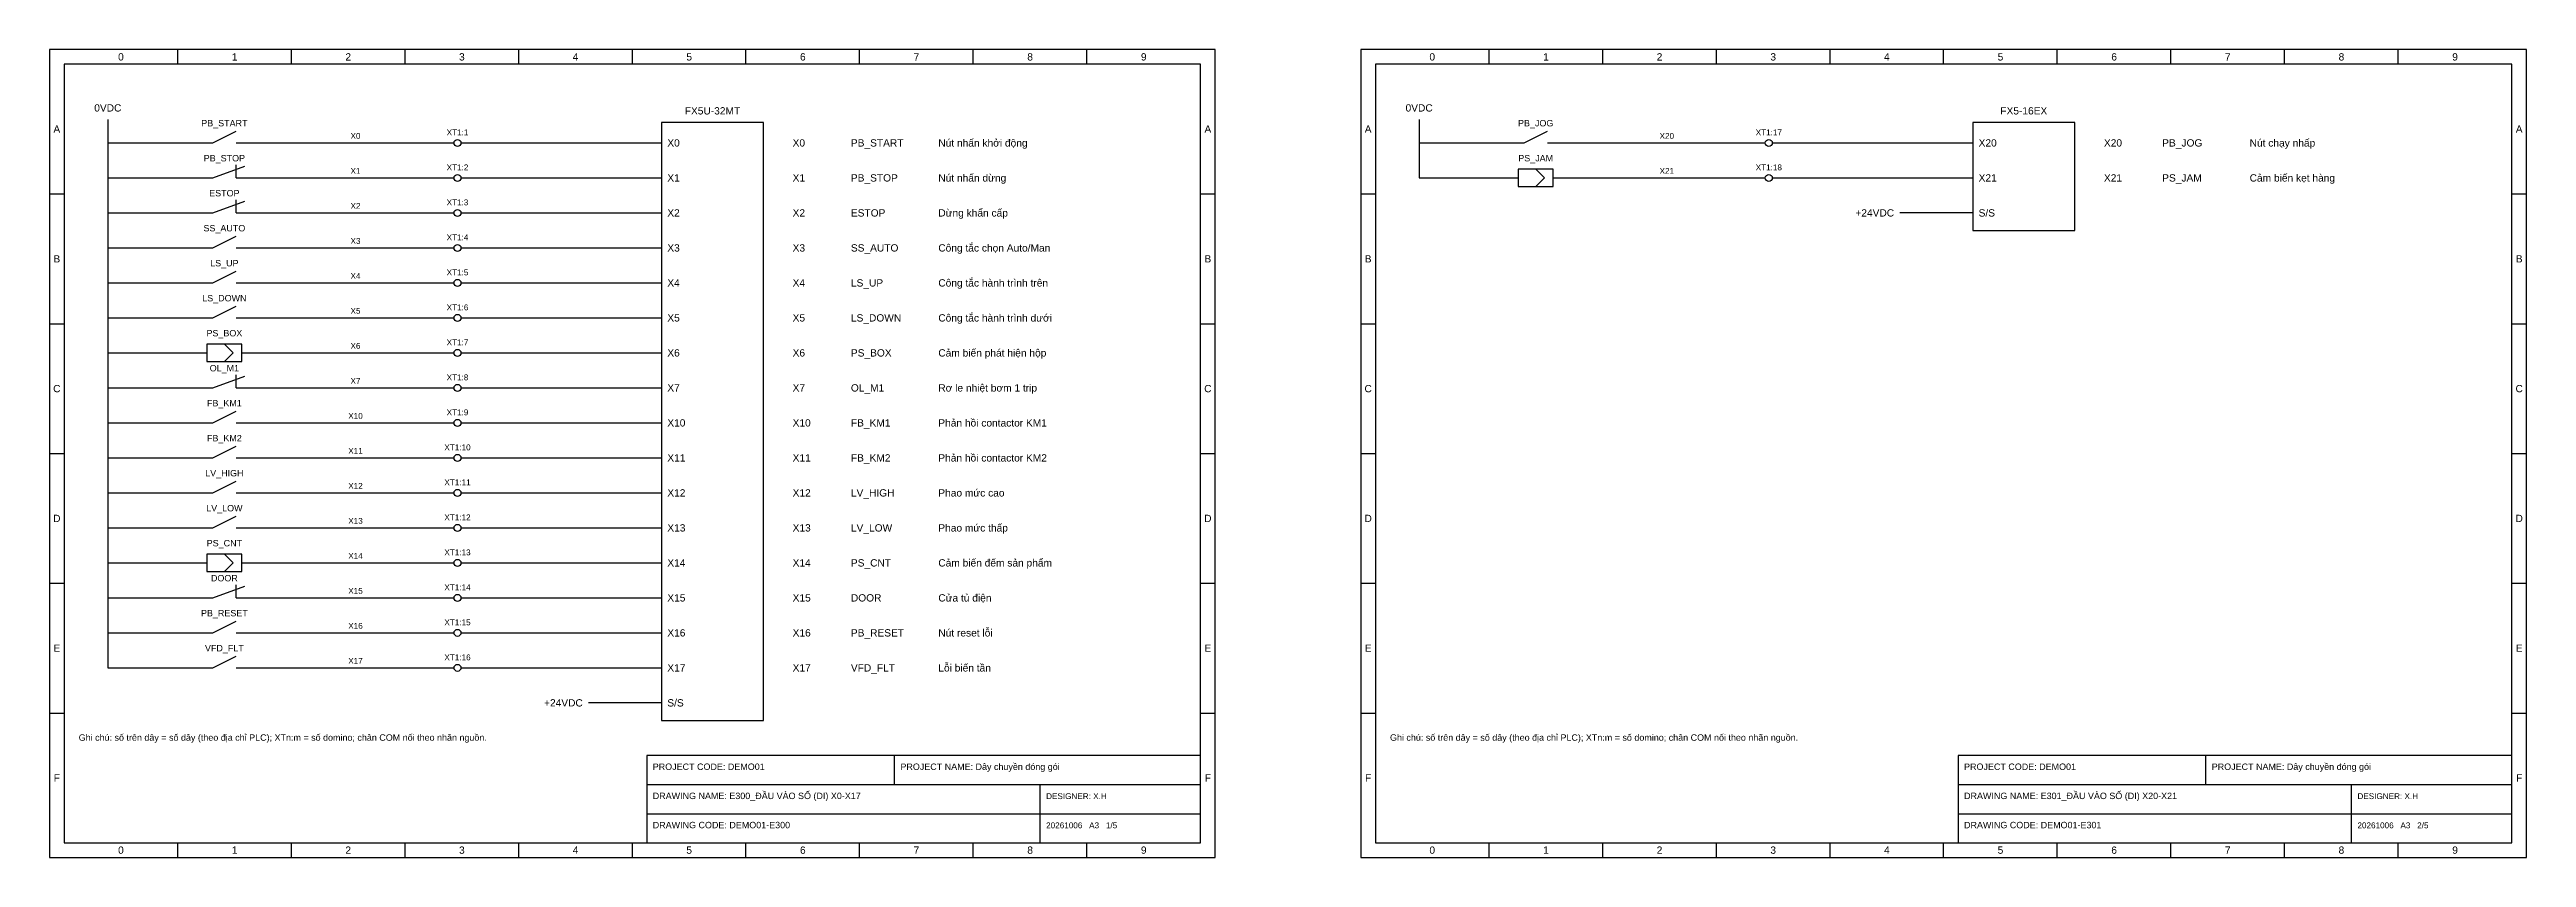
# Model space of a CAD drawing. Header units: millimetres. Extents: x 10 to 2210, y 10 to 287.
# Drawn here: x 10 to 860, y 10 to 287 of the extents above; entities that cross this region are included whole.
import ezdxf
from ezdxf.enums import TextEntityAlignment as Align

# ---------------------------------------------------------------- set-up
doc = ezdxf.new("R2010")
doc.units = ezdxf.units.MM
for name, color, linetype in [('FRAME', 7, 'Continuous'), ('PLC', 4, 'Continuous'), ('SYMBOL', 3, 'Continuous'), ('TERMINAL', 5, 'Continuous'), ('TEXT', 7, 'Continuous'), ('WIRE', 1, 'Continuous')]:
    doc.layers.add(name, color=color, linetype=linetype)
doc.styles.add('VN', font='arial.ttf')

# ---------------------------------------------------------------- blocks, each defined once
blk = doc.blocks.new('NO')
for p, q in [((0, 0), (6, 0)), ((6, 0), (14, 4)), ((14, 0), (20, 0))]:
    blk.add_line(p, q)
blk = doc.blocks.new('TERM')
blk.add_circle((0, 0), 1.2)
blk = doc.blocks.new('NC')
for p, q in [((0, 0), (6, 0)), ((6, 0), (17, 4)), ((14, 0), (14, 4.5)), ((14, 0), (20, 0))]:
    blk.add_line(p, q)
blk = doc.blocks.new('SENSOR')
for p, q in [((0, 0), (4, 0)), ((13, 0), (10, 3)), ((10, -3), (13, 0)), ((16, 0), (20, 0))]:
    blk.add_line(p, q)
blk.add_lwpolyline([(4, -3), (16, -3), (16, 3), (4, 3)], close=True)

msp = doc.modelspace()

# ---------------------------------------------------------------- linework, layer by layer
at = {"layer": 'FRAME'}
for p, q in [((54, 282), (54, 287)), ((93, 282), (93, 287)), ((132, 282), (132, 287)), ((171, 282), (171, 287)), ((210, 282), (210, 287)), ((249, 282), (249, 287)), ((288, 282), (288, 287)), ((327, 282), (327, 287)), ((366, 282), (366, 287)), ((504, 282), (504, 287)), ((543, 282), (543, 287)), ((582, 282), (582, 287)), ((621, 282), (621, 287)), ((660, 282), (660, 287)), ((699, 282), (699, 287)), ((738, 282), (738, 287)), ((777, 282), (777, 287)), ((816, 282), (816, 287)), ((10, 237.5), (15, 237.5)), ((405, 237.5), (410, 237.5)), ((460, 237.5), (465, 237.5)), ((855, 237.5), (860, 237.5)), ((10, 193), (15, 193)), ((405, 193), (410, 193)), ((460, 193), (465, 193)), ((855, 193), (860, 193)), ((10, 148.5), (15, 148.5)), ((405, 148.5), (410, 148.5)), ((460, 148.5), (465, 148.5)), ((855, 148.5), (860, 148.5)), ((10, 104), (15, 104)), ((405, 104), (410, 104)), ((460, 104), (465, 104)), ((855, 104), (860, 104)), ((10, 59.5), (15, 59.5)), ((405, 59.5), (410, 59.5)), ((460, 59.5), (465, 59.5)), ((855, 59.5), (860, 59.5)), ((300, 35), (300, 45)), ((750, 35), (750, 45)), ((215, 35), (405, 35)), ((350, 15), (350, 35)), ((665, 35), (855, 35)), ((800, 15), (800, 35)), ((215, 25), (405, 25)), ((665, 25), (855, 25)), ((54, 10), (54, 15)), ((93, 10), (93, 15)), ((132, 10), (132, 15)), ((171, 10), (171, 15)), ((210, 10), (210, 15)), ((249, 10), (249, 15)), ((288, 10), (288, 15)), ((327, 10), (327, 15)), ((366, 10), (366, 15)), ((504, 10), (504, 15)), ((543, 10), (543, 15)), ((582, 10), (582, 15)), ((621, 10), (621, 15)), ((660, 10), (660, 15)), ((699, 10), (699, 15)), ((738, 10), (738, 15)), ((777, 10), (777, 15)), ((816, 10), (816, 15))]:
    msp.add_line(p, q, dxfattribs=at)
for points in [[(10, 10), (410, 10), (410, 287), (10, 287)], [(15, 15), (405, 15), (405, 282), (15, 282)], [(460, 10), (860, 10), (860, 287), (460, 287)], [(465, 15), (855, 15), (855, 282), (465, 282)], [(215, 15), (405, 15), (405, 45), (215, 45)], [(665, 15), (855, 15), (855, 45), (665, 45)]]:
    msp.add_lwpolyline(points, close=True, dxfattribs=at)
at = {"layer": 'PLC'}
for points in [[(220, 57), (255, 57), (255, 262), (220, 262)], [(670, 225), (705, 225), (705, 262), (670, 262)]]:
    msp.add_lwpolyline(points, close=True, dxfattribs=at)
at = {"layer": 'WIRE'}
for p, q in [((30, 263), (30, 75)), ((30, 255), (60, 255)), ((80, 255), (148.8, 255)), ((151.2, 255), (220, 255)), ((480, 263), (480, 243)), ((480, 255), (510, 255)), ((530, 255), (598.8, 255)), ((601.2, 255), (670, 255)), ((30, 243), (60, 243)), ((80, 243), (148.8, 243)), ((151.2, 243), (220, 243)), ((480, 243), (510, 243)), ((530, 243), (598.8, 243)), ((601.2, 243), (670, 243)), ((30, 231), (60, 231)), ((80, 231), (148.8, 231)), ((151.2, 231), (220, 231)), ((670, 231), (645, 231)), ((30, 219), (60, 219)), ((80, 219), (148.8, 219)), ((151.2, 219), (220, 219)), ((30, 207), (60, 207)), ((80, 207), (148.8, 207)), ((151.2, 207), (220, 207)), ((30, 195), (60, 195)), ((80, 195), (148.8, 195)), ((151.2, 195), (220, 195)), ((30, 183), (60, 183)), ((80, 183), (148.8, 183)), ((151.2, 183), (220, 183)), ((30, 171), (60, 171)), ((80, 171), (148.8, 171)), ((151.2, 171), (220, 171)), ((30, 159), (60, 159)), ((80, 159), (148.8, 159)), ((151.2, 159), (220, 159)), ((30, 147), (60, 147)), ((80, 147), (148.8, 147)), ((151.2, 147), (220, 147)), ((30, 135), (60, 135)), ((80, 135), (148.8, 135)), ((151.2, 135), (220, 135)), ((30, 123), (60, 123)), ((80, 123), (148.8, 123)), ((151.2, 123), (220, 123)), ((30, 111), (60, 111)), ((80, 111), (148.8, 111)), ((151.2, 111), (220, 111)), ((30, 99), (60, 99)), ((80, 99), (148.8, 99)), ((151.2, 99), (220, 99)), ((30, 87), (60, 87)), ((80, 87), (148.8, 87)), ((151.2, 87), (220, 87)), ((30, 75), (60, 75)), ((80, 75), (148.8, 75)), ((151.2, 75), (220, 75)), ((220, 63), (195, 63))]:
    msp.add_line(p, q, dxfattribs=at)

# ---------------------------------------------------------------- block references
at = {"layer": 'SYMBOL'}
for name, p in [('NO', (60, 255)), ('NO', (510, 255)), ('NC', (60, 243)), ('SENSOR', (510, 243)), ('NC', (60, 231)), ('NO', (60, 219)), ('NO', (60, 207)), ('NO', (60, 195)), ('SENSOR', (60, 183)), ('NC', (60, 171)), ('NO', (60, 159)), ('NO', (60, 147)), ('NO', (60, 135)), ('NO', (60, 123)), ('SENSOR', (60, 111)), ('NC', (60, 99)), ('NO', (60, 87)), ('NO', (60, 75))]:
    msp.add_blockref(name, p, dxfattribs=at)
at = {"layer": 'TERMINAL'}
for p in [(150, 255), (600, 255), (150, 243), (600, 243), (150, 231), (150, 219), (150, 207), (150, 195), (150, 183), (150, 171), (150, 159), (150, 147), (150, 135), (150, 123), (150, 111), (150, 99), (150, 87), (150, 75)]:
    msp.add_blockref('TERM', p, dxfattribs=at)

# ---------------------------------------------------------------- texts
at = {"layer": 'FRAME', "style": 'VN'}
for s, p in [('0', (34.5, 284.5)), ('1', (73.5, 284.5)), ('2', (112.5, 284.5)), ('3', (151.5, 284.5)), ('4', (190.5, 284.5)), ('5', (229.5, 284.5)), ('6', (268.5, 284.5)), ('7', (307.5, 284.5)), ('8', (346.5, 284.5)), ('9', (385.5, 284.5)), ('0', (484.5, 284.5)), ('1', (523.5, 284.5)), ('2', (562.5, 284.5)), ('3', (601.5, 284.5)), ('4', (640.5, 284.5)), ('5', (679.5, 284.5)), ('6', (718.5, 284.5)), ('7', (757.5, 284.5)), ('8', (796.5, 284.5)), ('9', (835.5, 284.5)), ('A', (12.5, 259.75)), ('A', (407.5, 259.75)), ('A', (462.5, 259.75)), ('A', (857.5, 259.75)), ('B', (12.5, 215.25)), ('B', (407.5, 215.25)), ('B', (462.5, 215.25)), ('B', (857.5, 215.25)), ('C', (12.5, 170.75)), ('C', (407.5, 170.75)), ('C', (462.5, 170.75)), ('C', (857.5, 170.75)), ('D', (12.5, 126.25)), ('D', (407.5, 126.25)), ('D', (462.5, 126.25)), ('D', (857.5, 126.25)), ('E', (12.5, 81.75)), ('E', (407.5, 81.75)), ('E', (462.5, 81.75)), ('E', (857.5, 81.75)), ('F', (12.5, 37.25)), ('F', (407.5, 37.25)), ('F', (462.5, 37.25)), ('F', (857.5, 37.25)), ('0', (34.5, 12.5)), ('1', (73.5, 12.5)), ('2', (112.5, 12.5)), ('3', (151.5, 12.5)), ('4', (190.5, 12.5)), ('5', (229.5, 12.5)), ('6', (268.5, 12.5)), ('7', (307.5, 12.5)), ('8', (346.5, 12.5)), ('9', (385.5, 12.5)), ('0', (484.5, 12.5)), ('1', (523.5, 12.5)), ('2', (562.5, 12.5)), ('3', (601.5, 12.5)), ('4', (640.5, 12.5)), ('5', (679.5, 12.5)), ('6', (718.5, 12.5)), ('7', (757.5, 12.5)), ('8', (796.5, 12.5)), ('9', (835.5, 12.5))]:
    msp.add_text(s, height=2.5, dxfattribs=at).set_placement(p, align=Align.MIDDLE_CENTER)
at = {"layer": 'PLC', "style": 'VN'}
for s, p in [('X0', (222, 255)), ('X20', (672, 255)), ('X1', (222, 243)), ('X21', (672, 243)), ('X2', (222, 231)), ('S/S', (672, 231)), ('X3', (222, 219)), ('X4', (222, 207)), ('X5', (222, 195)), ('X6', (222, 183)), ('X7', (222, 171)), ('X10', (222, 159)), ('X11', (222, 147)), ('X12', (222, 135)), ('X13', (222, 123)), ('X14', (222, 111)), ('X15', (222, 99)), ('X16', (222, 87)), ('X17', (222, 75)), ('S/S', (222, 63))]:
    msp.add_text(s, height=2.5, dxfattribs=at).set_placement(p, align=Align.MIDDLE_LEFT)
at = {"layer": 'TEXT', "style": 'VN'}
for s, height, p in [('0VDC', 2.5, (30, 265)), ('FX5U-32MT', 2.5, (237.5, 264)), ('0VDC', 2.5, (480, 265)), ('FX5-16EX', 2.5, (687.5, 264)), ('PB_START', 2.2, (70, 260)), ('X0', 2, (115, 255.8)), ('XT1:1', 2, (150, 257)), ('PB_JOG', 2.2, (520, 260)), ('X20', 2, (565, 255.8)), ('XT1:17', 2, (600, 257)), ('PB_STOP', 2.2, (70, 248)), ('XT1:2', 2, (150, 245)), ('PS_JAM', 2.2, (520, 248)), ('XT1:18', 2, (600, 245)), ('ESTOP', 2.2, (70, 236)), ('X1', 2, (115, 243.8)), ('X21', 2, (565, 243.8)), ('X2', 2, (115, 231.8)), ('XT1:3', 2, (150, 233)), ('SS_AUTO', 2.2, (70, 224)), ('X3', 2, (115, 219.8)), ('XT1:4', 2, (150, 221)), ('LS_UP', 2.2, (70, 212)), ('X4', 2, (115, 207.8)), ('XT1:5', 2, (150, 209)), ('LS_DOWN', 2.2, (70, 200)), ('X5', 2, (115, 195.8)), ('XT1:6', 2, (150, 197)), ('PS_BOX', 2.2, (70, 188)), ('XT1:7', 2, (150, 185)), ('OL_M1', 2.2, (70, 176)), ('X6', 2, (115, 183.8)), ('X7', 2, (115, 171.8)), ('XT1:8', 2, (150, 173)), ('FB_KM1', 2.2, (70, 164)), ('X10', 2, (115, 159.8)), ('XT1:9', 2, (150, 161)), ('FB_KM2', 2.2, (70, 152)), ('X11', 2, (115, 147.8)), ('XT1:10', 2, (150, 149)), ('LV_HIGH', 2.2, (70, 140)), ('X12', 2, (115, 135.8)), ('XT1:11', 2, (150, 137)), ('LV_LOW', 2.2, (70, 128)), ('XT1:12', 2, (150, 125)), ('X13', 2, (115, 123.8)), ('PS_CNT', 2.2, (70, 116)), ('X14', 2, (115, 111.8)), ('XT1:13', 2, (150, 113)), ('DOOR', 2.2, (70, 104)), ('X15', 2, (115, 99.8)), ('XT1:14', 2, (150, 101)), ('PB_RESET', 2.2, (70, 92)), ('X16', 2, (115, 87.8)), ('XT1:15', 2, (150, 89)), ('VFD_FLT', 2.2, (70, 80)), ('X17', 2, (115, 75.8)), ('XT1:16', 2, (150, 77))]:
    msp.add_text(s, height=height, dxfattribs=at).set_placement(p, align=Align.BOTTOM_CENTER)
for s, p in [('X0', (265, 255)), ('PB_START', (285, 255)), ('Nút nhấn khởi động', (315, 255)), ('X20', (715, 255)), ('PB_JOG', (735, 255)), ('Nút chạy nhấp', (765, 255)), ('X1', (265, 243)), ('PB_STOP', (285, 243)), ('Nút nhấn dừng', (315, 243)), ('X21', (715, 243)), ('PS_JAM', (735, 243)), ('Cảm biến kẹt hàng', (765, 243)), ('X2', (265, 231)), ('ESTOP', (285, 231)), ('Dừng khẩn cấp', (315, 231)), ('X3', (265, 219)), ('SS_AUTO', (285, 219)), ('Công tắc chọn Auto/Man', (315, 219)), ('X4', (265, 207)), ('LS_UP', (285, 207)), ('Công tắc hành trình trên', (315, 207)), ('X5', (265, 195)), ('LS_DOWN', (285, 195)), ('Công tắc hành trình dưới', (315, 195)), ('X6', (265, 183)), ('PS_BOX', (285, 183)), ('Cảm biến phát hiện hộp', (315, 183)), ('X7', (265, 171)), ('OL_M1', (285, 171)), ('Rơ le nhiệt bơm 1 trip', (315, 171)), ('X10', (265, 159)), ('FB_KM1', (285, 159)), ('Phản hồi contactor KM1', (315, 159)), ('X11', (265, 147)), ('FB_KM2', (285, 147)), ('Phản hồi contactor KM2', (315, 147)), ('X12', (265, 135)), ('LV_HIGH', (285, 135)), ('Phao mức cao', (315, 135)), ('X13', (265, 123)), ('LV_LOW', (285, 123)), ('Phao mức thấp', (315, 123)), ('X14', (265, 111)), ('PS_CNT', (285, 111)), ('Cảm biến đếm sản phẩm', (315, 111)), ('X15', (265, 99)), ('DOOR', (285, 99)), ('Cửa tủ điện', (315, 99)), ('X16', (265, 87)), ('PB_RESET', (285, 87)), ('Nút reset lỗi', (315, 87)), ('Lỗi biến tần', (315, 75)), ('X17', (265, 75)), ('VFD_FLT', (285, 75))]:
    msp.add_text(s, height=2.5, dxfattribs=at).set_placement(p, align=Align.MIDDLE_LEFT)
for p in [(643, 231), (193, 63)]:
    msp.add_text('+24VDC', height=2.5, dxfattribs=at).set_placement(p, align=Align.MIDDLE_RIGHT)
for s, height, p in [('Ghi chú: số trên dây = số dây (theo địa chỉ PLC); XTn:m = số domino; chân COM nối theo nhãn nguồn.', 2.2, (20, 50)), ('Ghi chú: số trên dây = số dây (theo địa chỉ PLC); XTn:m = số domino; chân COM nối theo nhãn nguồn.', 2.2, (470, 50)), ('PROJECT CODE: DEMO01', 2.2, (217, 40)), ('PROJECT NAME: Dây chuyền đóng gói', 2.2, (302, 40)), ('PROJECT CODE: DEMO01', 2.2, (667, 40)), ('PROJECT NAME: Dây chuyền đóng gói', 2.2, (752, 40)), ('DRAWING NAME: E300_ĐẦU VÀO SỐ (DI) X0-X17', 2.2, (217, 30)), ('DESIGNER: X.H', 2, (352, 30)), ('DRAWING NAME: E301_ĐẦU VÀO SỐ (DI) X20-X21', 2.2, (667, 30)), ('DESIGNER: X.H', 2, (802, 30)), ('DRAWING CODE: DEMO01-E300', 2.2, (217, 20)), ('20261006   A3   1/5', 2, (352, 20)), ('DRAWING CODE: DEMO01-E301', 2.2, (667, 20)), ('20261006   A3   2/5', 2, (802, 20))]:
    msp.add_text(s, height=height, dxfattribs=at).set_placement(p)

doc.saveas('drawing.dxf')
